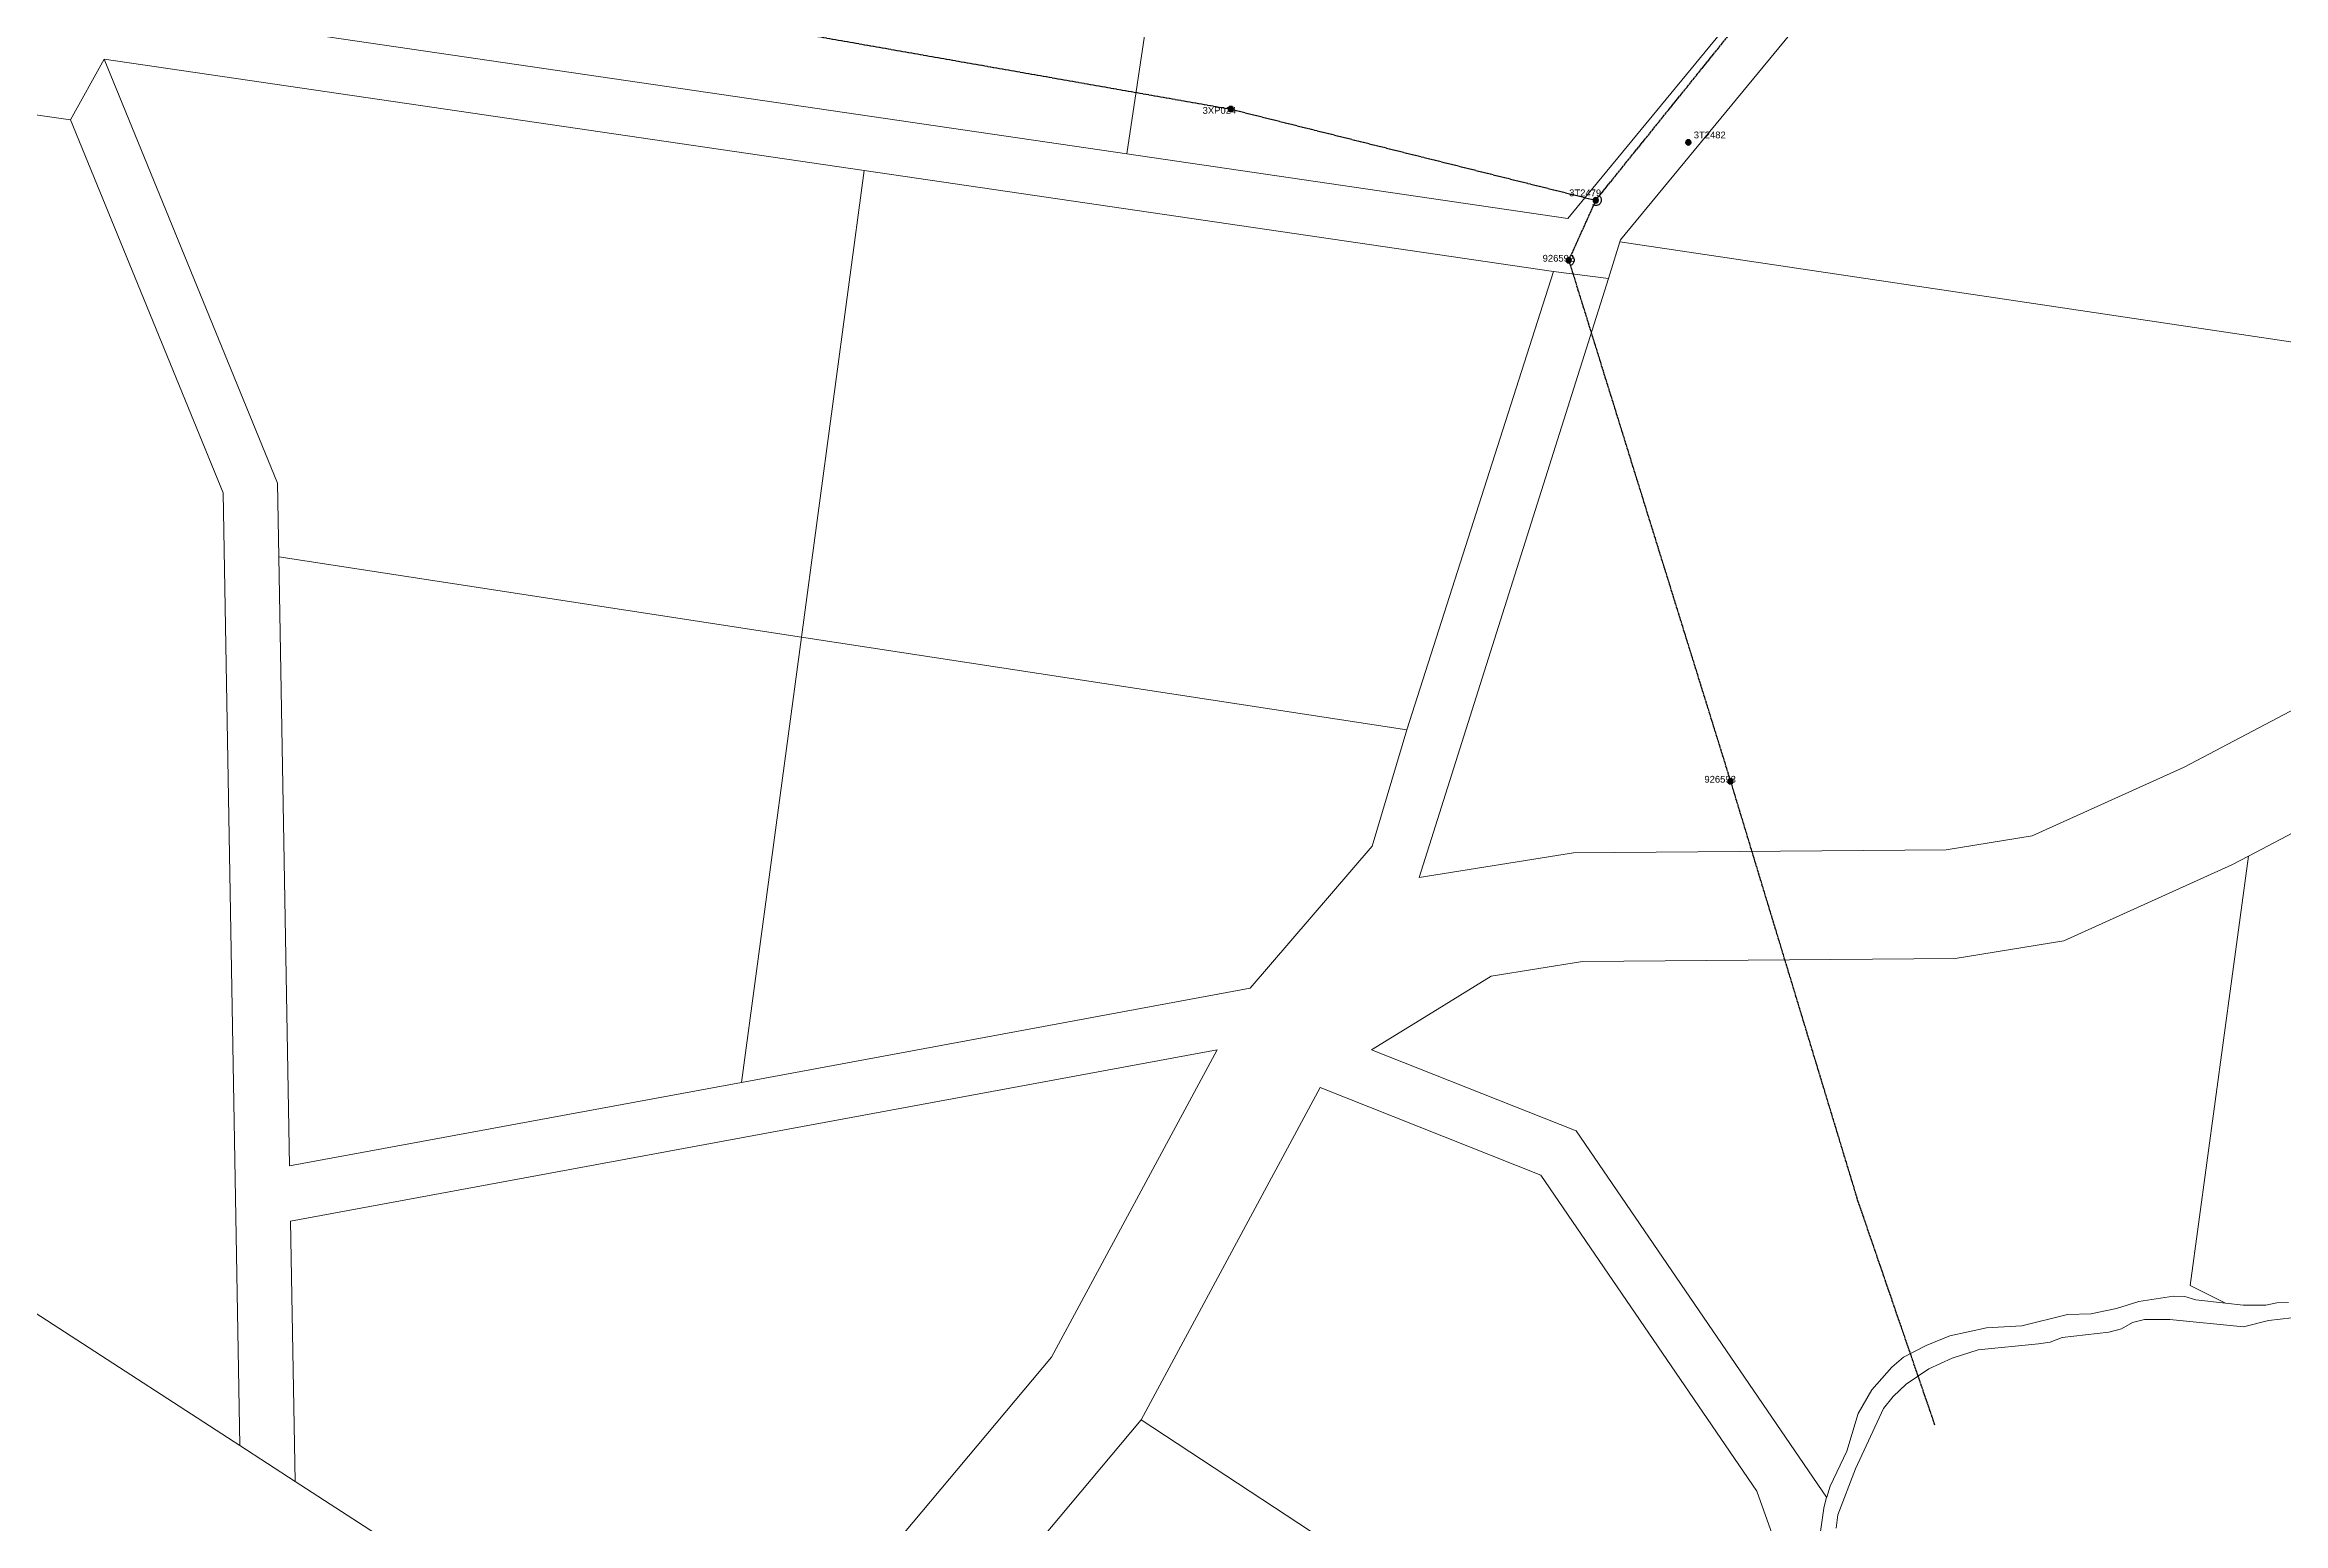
# Model space of a CAD drawing. Header units: metres. Extents: x 257896 to 264438, y 6185680 to 6189085.
# Drawn here: x 261838 to 262666, y 6186586 to 6187133 of the extents above; entities that cross this region are included whole.
import ezdxf
from ezdxf.enums import TextEntityAlignment as Align

# ---------------------------------------------------------------- set-up
doc = ezdxf.new("R2010")
doc.units = ezdxf.units.M
doc.linetypes.add('Cable Exist OH', pattern=[1, 1, 0])
doc.layers.get('0').update_dxf_attribs({"color": 6})
doc.layers.add('Cadastre Land Parcels_SP_EXT', color=9, linetype='Continuous', lineweight=5)
doc.layers.add('Mains_HV_EXT', color=7, linetype='Continuous')
doc.layers.add('SupportsOH_SP_TR_HV_LV_SL_EXT', color=7, linetype='Continuous')
doc.layers.get('0').freeze()
doc.styles.add('POLE_LABEL', font='arial.ttf')
doc.styles.get("Standard").update_dxf_attribs({"font": 'arial.ttf'})

# ---------------------------------------------------------------- blocks, each defined once
blk = doc.blocks.new('POLE_EXT')
blk.add_hatch(color=256).paths.add_polyline_path([(-1, 0, 1), (1, 0, 1)])
blk.add_lwpolyline([(-1, 0, 1), (1, 0, 1)], format="xyb", close=True)
for tag, height, flags, p in [('pNumber', 2.5, 8, (-17.84, 2.07)), ('OWNED_BY', 0.2, 9, (1.35, -0.4)), ('SPECIAL_USE', 0.2, 9, (1.35, -0.8)), ('STATE', 0.2, 9, (1.35, -1)), ('cLV', 0.2, 9, (1.35, -1.4)), ('hDepth', 0.2, 9, (1.35, -1.6)), ('hDia', 0.2, 9, (1.35, -1.8)), ('cHV', 0.2, 9, (1.35, -2)), ('cLinedev', 0.2, 9, (1.35, -3.4)), ('pExisting', 0.2, 9, (1.35, -3.8)), ('pFooting', 0.2, 9, (1.35, -4.4)), ('pNew', 0.2, 9, (1.35, -4.6)), ('pRelocate', 0.2, 9, (1.35, -5)), ('pRemove', 0.2, 9, (1.35, -5.2)), ('pReplace', 0.2, 9, (1.35, -5.4)), ('pStay', 0.2, 9, (1.35, -5.6)), ('pType', 0.2, 9, (1.35, -5.8)), ('cspan', 0.2, 9, (1.35, -6)), ('STREETNAME', 0.2, 9, (1.35, -6.2)), ('SUBURB', 0.2, 9, (1.35, -6.4)), ('OPERATED_BY', 0.2, 9, (1.36, -7.01)), ('PARENT', 0.2, 9, (1.35, -0.6)), ('USAGE', 0.2, 9, (1.35, -1.2)), ('LBRACKET', 0.2, 9, (1.35, -2.2)), ('LExisting', 0.2, 9, (1.35, -2.4)), ('LANTNUMBER', 0.2, 9, (1.35, -2.6)), ('LOther', 0.2, 9, (1.35, -2.8)), ('LRemove', 0.2, 9, (1.35, -3)), ('LEGEND', 0.2, 9, (1.35, -3.2)), ('LOCATION', 0.2, 9, (1.35, -3.6)), ('PFNUMBER', 0.2, 9, (1.35, -4)), ('NEWPFNUMBER', 0.2, 9, (1.35, -4.2)), ('NOTES', 0.2, 9, (1.35, -6.6)), ('MAINTAINED_BY', 0.2, 9, (1.36, -6.81))]:
    blk.add_attdef(tag, text='', height=height, dxfattribs=dict(flags=flags)).set_placement(p, align=Align.MIDDLE_LEFT)
at = {"style": 'POLE_LABEL'}
for tag, height, flags, p in [('STRUCTURE_PLANT_NUMBER', 0.2, 9, (1.35, 0.03)), ('ASSET_NUM', 2.5, 8, (2, 2)), ('STREET_CODE', 0.2, 9, (1.35, -0.2))]:
    blk.add_attdef(tag, text='', height=height, dxfattribs=dict(at, flags=flags)).set_placement(p, align=Align.MIDDLE_LEFT)
at = {"flags": 1}
blk.add_attdef('Z', (1.35, -7.33), '', height=0.2, dxfattribs=at)

msp = doc.modelspace()

# ---------------------------------------------------------------- linework, layer by layer
at = {"layer": 'Cadastre Land Parcels_SP_EXT', "linetype": 'Continuous'}
for points in [[(262574.86, 6187862.11), (261947.96, 6187953.66), (261906.72, 6187649.35), (261837.89, 6187150.94), (262238.12, 6187092.26), (262292.86, 6187457.98), (262410.23, 6187417.83), (262517.44, 6187446.49), (262574.86, 6187862.11)], [(262726.68, 6187840.48), (262574.86, 6187862.11), (262517.44, 6187446.49), (262410.23, 6187417.83), (262292.86, 6187457.98), (262238.12, 6187092.26), (262401.23, 6187068.34), (262638.09, 6187355.8), (262757.03, 6187448.45), (262756.6, 6187464.44), (262752.48, 6187615.77), (262767.25, 6187690.16), (262684.49, 6187781.64), (262685.04, 6187797.62), (262726.68, 6187840.48)], [(262834.14, 6186998.02), (262853.68, 6187039.94), (262862.24, 6187101.57), (262848.28, 6187160.24), (262775.26, 6187314.5), (262760.37, 6187425.55), (262652.2, 6187341.3), (262420.77, 6187060.42), (262420.57, 6187059.77), (262834.14, 6186998.02)], [(262117.77, 6186913.5), (262140.94, 6187086.14), (261859.73, 6187127.29), (261923.91, 6186970.48), (261924.34, 6186943.18), (262117.77, 6186913.5)], [(261847.27, 6187104.84), (261831.83, 6187107.09), (261830.13, 6187094.73), (261780.56, 6186735.82), (261775.93, 6186701.18), (261910.03, 6186614.37), (261903.86, 6186966.86), (261847.27, 6187104.84)], [(262395.99, 6187048.72), (262140.94, 6187086.14), (262117.77, 6186913.5), (262341.68, 6186879.15), (262395.99, 6187048.72)], [(262834.14, 6186998.02), (262420.57, 6187059.77), (262416.28, 6187046.17), (262346.34, 6186824.52), (262403.39, 6186833.73), (262541.2, 6186834.74), (262573.03, 6186839.95), (262629.31, 6186865.34), (262790.63, 6186950.31), (262827.5, 6186983.8), (262834.14, 6186998.02)], [(262095.59, 6186748.76), (262117.77, 6186913.5), (261924.34, 6186943.18), (261928.35, 6186717.85), (262095.59, 6186748.76)], [(262341.68, 6186879.15), (262117.77, 6186913.5), (262095.59, 6186748.76), (262283.79, 6186783.55), (262328.89, 6186836.09), (262341.68, 6186879.15)], [(262644.62, 6186667.04), (262631.57, 6186673.66), (262653.06, 6186832.38), (262646.97, 6186829.18), (262584.75, 6186801.1), (262544.62, 6186794.54), (262406.76, 6186793.52), (262372.9, 6186788.06), (262349.71, 6186773.79), (262328.7, 6186760.83), (262404.41, 6186730.87), (262497.04, 6186595.25), (262497.05, 6186595.31), (262498.38, 6186599.41), (262504.5, 6186612.26), (262508.76, 6186626.2), (262513.74, 6186634.96), (262521.18, 6186643.36), (262525.47, 6186647.13), (262533.91, 6186651.39), (262542.58, 6186655.04), (262556.14, 6186658), (262569.25, 6186658.7), (262586.14, 6186662.86), (262594.89, 6186663.06), (262600.05, 6186664.19), (262604.3, 6186665.1), (262612.58, 6186667.73), (262625.36, 6186669.65), (262629.53, 6186669.55), (262633.63, 6186668.32), (262644.62, 6186667.04)], [(262210.21, 6186647.13), (262271.59, 6186760.81), (261928.69, 6186697.43), (261930.42, 6186601.13), (262086.87, 6186499.9), (262210.21, 6186647.13)], [(262486.74, 6186553.99), (262471.17, 6186597.47), (262391.27, 6186714.44), (262309.65, 6186746.8), (262243.45, 6186623.9), (262440.39, 6186494.47), (262448.44, 6186501.74), (262460.76, 6186519.01), (262462.79, 6186523.33), (262466.06, 6186527.37), (262469.52, 6186531.72), (262477.99, 6186539.34), (262481.05, 6186543.58), (262486.74, 6186553.99)]]:
    msp.add_lwpolyline(points, close=True, dxfattribs=at)
for points in [[(262790.63, 6186950.31), (262629.31, 6186865.34), (262573.03, 6186839.95), (262541.2, 6186834.74), (262403.39, 6186833.73), (262346.34, 6186824.52), (262416.28, 6187046.17), (262395.99, 6187048.72), (262341.68, 6186879.15), (262328.89, 6186836.09), (262283.79, 6186783.55), (262095.59, 6186748.76), (261928.35, 6186717.85), (261924.34, 6186943.18), (261923.91, 6186970.48), (261859.73, 6187127.29), (261847.27, 6187104.84), (261847.27, 6187104.84), (261903.86, 6186966.86), (261910.03, 6186614.37), (261930.42, 6186601.13), (261928.69, 6186697.43), (262271.59, 6186760.81), (262210.21, 6186647.13), (262086.87, 6186499.9)], [(262492.87, 6186569.48), (262496.03, 6186591.22), (262497.04, 6186595.25), (262404.41, 6186730.87), (262328.7, 6186760.83), (262349.71, 6186773.79), (262372.9, 6186788.06), (262406.76, 6186793.52), (262544.62, 6186794.54), (262584.75, 6186801.1), (262646.97, 6186829.18), (262653.06, 6186832.38), (262813.9, 6186917.09)], [(262813.9, 6186917.09), (262653.06, 6186832.38), (262631.57, 6186673.66), (262644.62, 6186667.04), (262651.17, 6186666.28), (262659.51, 6186666.37), (262663.56, 6186667.17), (262667.93, 6186667.37)], [(262121.01, 6186477.8), (262243.45, 6186623.9), (262309.65, 6186746.8), (262391.27, 6186714.44), (262471.17, 6186597.47), (262486.74, 6186553.99)], [(261830.03, 6186445.38), (261903.43, 6186376.66), (261992.39, 6186274.93), (262058.38, 6186384.18), (262078.51, 6186465.95), (262086.87, 6186499.9), (261930.42, 6186601.13), (261910.03, 6186614.37), (261775.93, 6186701.18)], [(262669.08, 6186661.7), (262660.45, 6186660.69), (262651.25, 6186658.35), (262624.03, 6186661.08), (262614.67, 6186661.07), (262610.22, 6186659.95), (262606.1, 6186657.62), (262601.45, 6186656.29), (262584.2, 6186654.37), (262579.77, 6186652.64), (262575.41, 6186652.03), (262553.08, 6186649.79), (262543.48, 6186646.72), (262534.82, 6186642.76), (262526.41, 6186637.08), (262521.63, 6186632.59), (262518.07, 6186628.14), (262507.7, 6186605.73), (262501.17, 6186588.79), (262500.57, 6186583.8)]]:
    msp.add_lwpolyline(points, dxfattribs=at)
at = {"layer": 'Mains_HV_EXT', "linetype": 'Cable Exist OH'}
for points in [[(262411.62, 6187075.08), (262505.59, 6187191.69), (262576.79, 6187271.91), (262634.04, 6187345.02)], [(261948.39, 6187166.57), (262276.59, 6187108.82), (262411.62, 6187075.08)], [(262411.62, 6187075.08), (262401.61, 6187052.89)], [(262401.61, 6187052.89), (262461.46, 6186860.14), (262508.51, 6186705), (262536.97, 6186622.11)]]:
    msp.add_lwpolyline(points, dxfattribs=at)
at = {"layer": 'Mains_HV_EXT', "linetype": 'Continuous'}
for points in [[(262412.96, 6187076.65, -0.938236), (262410.57, 6187073.46)], [(262402.72, 6187054.61, -0.618386), (262402.21, 6187050.96)]]:
    msp.add_lwpolyline(points, format="xyb", dxfattribs=at)

# ---------------------------------------------------------------- block references
at = {"layer": 'SupportsOH_SP_TR_HV_LV_SL_EXT'}
ref = msp.add_blockref('POLE_EXT', (262276.59, 6187108.82), dxfattribs=at)
ref.add_attrib('ASSET_NUM', '3XP024', dxfattribs={"layer": '0', "height": 2.5, "style": 'POLE_LABEL'}).set_placement((262278.59, 6187109.57), align=Align.TOP_RIGHT)
ref = msp.add_blockref('POLE_EXT', (262445.87, 6187096.51), dxfattribs=at)
ref.add_attrib('ASSET_NUM', '3T2482', dxfattribs={"layer": '0', "height": 2.5, "style": 'POLE_LABEL'}).set_placement((262447.87, 6187097.26), align=Align.BOTTOM_LEFT)
ref = msp.add_blockref('POLE_EXT', (262411.62, 6187075.08), dxfattribs=at)
ref.add_attrib('ASSET_NUM', '3T2479', dxfattribs={"layer": '0', "height": 2.5, "style": 'POLE_LABEL'}).set_placement((262413.62, 6187075.83), align=Align.BOTTOM_RIGHT)
ref = msp.add_blockref('POLE_EXT', (262401.61, 6187052.89), dxfattribs=at)
ref.add_attrib('ASSET_NUM', '926592', dxfattribs={"layer": '0', "height": 2.5, "style": 'POLE_LABEL'}).set_placement((262403.61, 6187053.64), align=Align.MIDDLE_RIGHT)
ref = msp.add_blockref('POLE_EXT', (262461.46, 6186860.14), dxfattribs=at)
ref.add_attrib('ASSET_NUM', '926593', dxfattribs={"layer": '0', "height": 2.5, "style": 'POLE_LABEL'}).set_placement((262463.46, 6186860.89), align=Align.MIDDLE_RIGHT)

doc.saveas('drawing.dxf')
